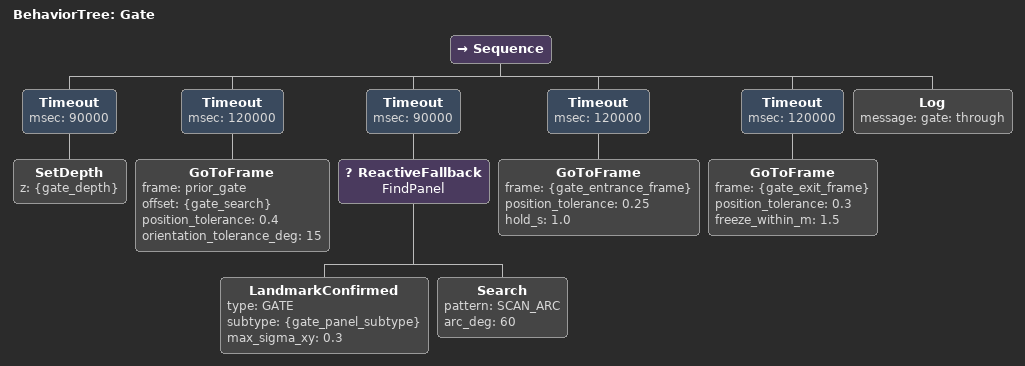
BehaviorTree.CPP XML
<?xml version="1.0"?>
<!-- Find our panel, then go through its opening. -->
<root BTCPP_format="4">
  <BehaviorTree ID="Gate">
    <Sequence>
      <Timeout msec="90000"><SetDepth z="{gate_depth}"/></Timeout>
      <Timeout msec="120000"><GoToFrame frame="prior_gate" offset="{gate_search}" position_tolerance="0.4" orientation_tolerance_deg="15"/></Timeout>
      <Timeout msec="90000">
        <ReactiveFallback name="FindPanel">
          <LandmarkConfirmed type="GATE" subtype="{gate_panel_subtype}" max_sigma_xy="0.3"/>
          <Search pattern="SCAN_ARC" arc_deg="60"/>
        </ReactiveFallback>
      </Timeout>
      <Timeout msec="120000"><GoToFrame frame="{gate_entrance_frame}" position_tolerance="0.25" hold_s="1.0"/></Timeout>
      <Timeout msec="120000"><GoToFrame frame="{gate_exit_frame}" position_tolerance="0.3" freeze_within_m="1.5"/></Timeout>
      <Log message="gate: through"/>
    </Sequence>
  </BehaviorTree>
</root>
